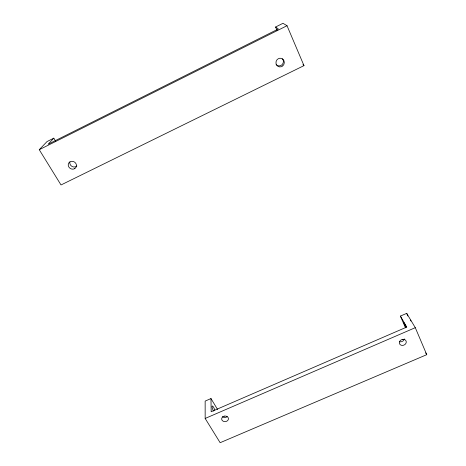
<?xml version="1.0" encoding="UTF-8"?>
<svg xmlns="http://www.w3.org/2000/svg" width="466" height="466" viewBox="0 0 466 466"><rect width="100%" height="100%" fill="white"/><g stroke="black" fill="none" stroke-linecap="round" stroke-linejoin="round"><path stroke-width="0.7" d="M53.811 138.169L48.126 144.239L278.359 28.985L275.575 27.011L282.973 23.3L287.027 25.712L303.983 65.63L61.017 184.961L39.249 149.703L47.043 141.559L53.811 138.169L55.675 141.25M39.249 149.703L287.027 25.712M217.575 409.498L210.976 398.558L205.151 401.098L205.162 418.451L220.138 442.7L426.751 354.678L415.288 327.68L406.696 313.356L400.416 316.088L405.49 327.831M205.162 418.451L415.288 327.68M302.917 64.675L303.983 65.63M425.685 352.861L426.751 354.678M400.416 316.088L406.754 327.074L211.168 411.723L210.976 398.558M410.971 321.039L410.342 320.06L410.4 320.445M405.985 327.447L403.987 322.822L406.09 326.887M275.575 27.011L277.008 30.337M406.696 313.356L407.808 315.971M213.568 411.088A3.355 0.839 68.2 0 1 212.228 406.002A3.355 0.839 68.2 0 1 214.774 410.191M282.466 58.78A4.316 4.124 -73.4 0 1 281.878 64.844A4.316 4.124 -73.4 0 1 276.058 64.395M76.832 165.972A4.165 3.786 31.5 0 1 76.022 166.56L75.067 166.915A4.165 3.786 31.5 0 1 69.842 161.999M404.278 338.898A3.501 2.93 -22.5 0 1 399.554 341.747M227.169 416.668A3.349 2.767 -4.6 0 1 222.451 416.691M74.572 168.692L73.605 169.053A4.211 3.827 31.2 0 1 68.554 166.438A4.211 3.827 31.2 0 1 70.418 161.603A4.211 3.827 31.2 0 1 75.795 163.38L76.255 164.341A4.211 3.827 31.2 0 1 74.572 168.692M224.263 416.155L223.435 416.435A3.378 2.784 -4.7 0 0 221.962 420.035A3.378 2.784 -4.7 0 0 226.126 421.456A3.378 2.784 -4.7 0 0 228.34 418.107L228.02 417.437A3.378 2.784 -4.7 0 0 224.263 416.155M402.391 339.423L401.517 339.714A3.53 2.947 -22.4 0 0 399.374 343.116L399.595 343.856A3.53 2.947 -22.4 0 0 403.806 345.143A3.53 2.947 -22.4 0 0 406.183 341.374A3.53 2.947 -22.4 0 0 402.391 339.423M282.775 65.875A4.369 4.171 -72.9 0 0 281.621 58.471A4.369 4.171 -72.9 0 0 275.994 63.376A4.369 4.171 -72.9 0 0 282.775 65.875"/></g></svg>
